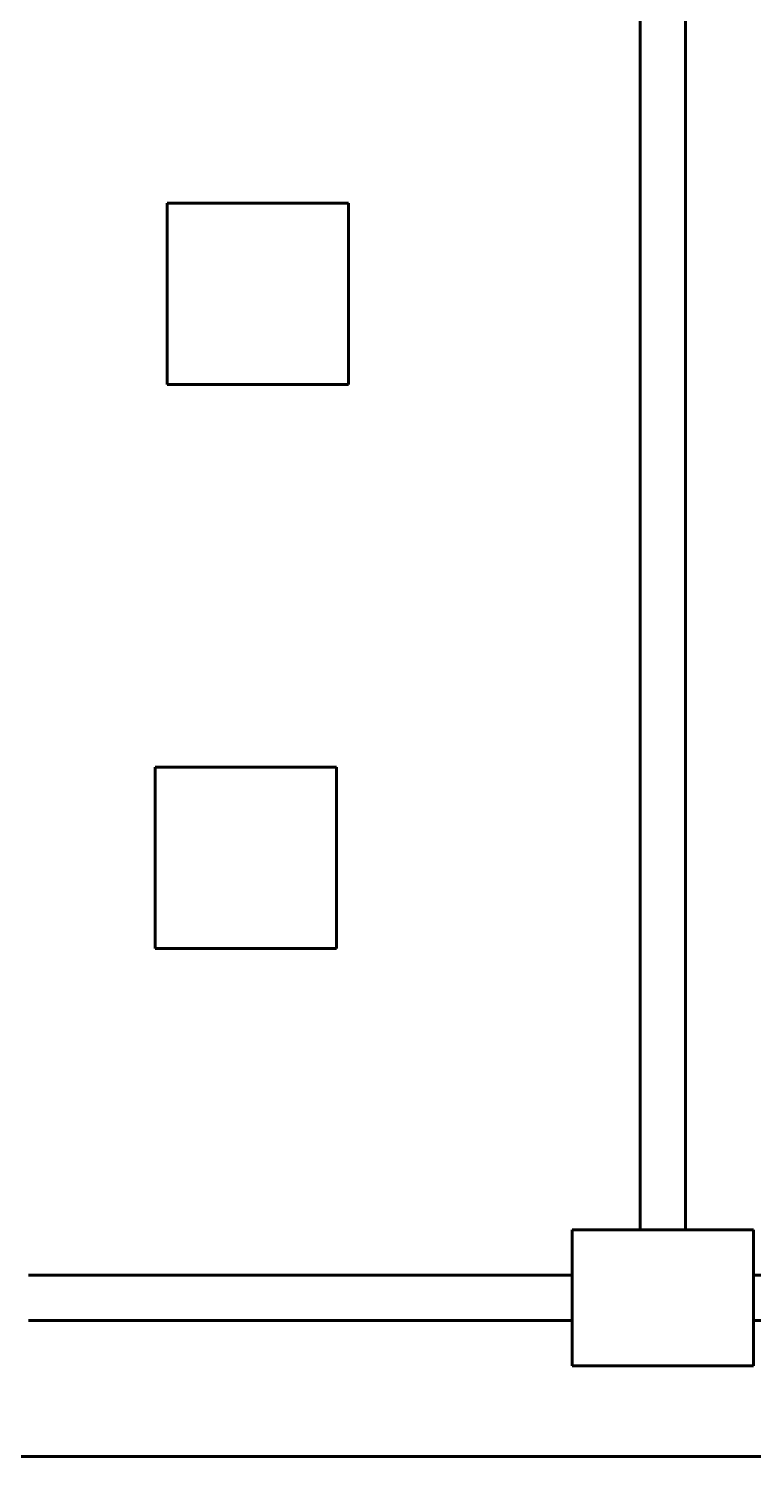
# Model space of a CAD drawing. Extents: x 0 to 297, y 0 to 292.
# Drawn here: x 76.64 to 84.64, y 67.02 to 82.77 of the extents above; entities that cross this region are included whole.
import ezdxf

# ---------------------------------------------------------------- set-up
doc = ezdxf.new("R2010")
doc.units = 0
doc.header["$MEASUREMENT"] = 0
doc.linetypes.add('K5LT_BASIC', pattern=[0])
doc.layers.add('Системный слой', color=7, linetype='Continuous')

# ---------------------------------------------------------------- blocks, each defined once
blk = doc.blocks.new('*U')
at = {"layer": 'Системный слой', "linetype": 'K5LT_BASIC', "lineweight": 60}
for p, q in [((80.172, 80.841), (78.172, 80.841)), ((78.172, 80.841), (78.172, 78.841)), ((80.172, 78.841), (80.172, 80.841)), ((78.172, 78.841), (80.172, 78.841)), ((80.04, 74.623), (78.04, 74.623)), ((78.04, 74.623), (78.04, 72.623)), ((80.04, 72.623), (80.04, 74.623)), ((78.04, 72.623), (80.04, 72.623)), ((84.642, 69.519), (82.642, 69.519)), ((82.642, 69.519), (82.642, 68.019)), ((84.642, 68.019), (84.642, 69.519)), ((82.642, 68.019), (84.642, 68.019))]:
    blk.add_line(p, q, dxfattribs=at)

msp = doc.modelspace()

# ---------------------------------------------------------------- linework, layer by layer
at = {"layer": 'Системный слой', "linetype": 'K5LT_BASIC', "lineweight": 60}
for p, q in [((83.392, 69.519), (83.392, 89.519)), ((83.892, 69.519), (83.892, 89.519)), ((83.892, 89.519), (83.892, 69.519)), ((83.392, 82.519), (83.392, 69.519)), ((83.892, 69.519), (83.892, 82.519)), ((84.642, 69.519), (82.642, 69.519)), ((82.642, 68.019), (82.642, 69.519)), ((82.642, 69.519), (82.642, 68.019)), ((82.642, 69.519), (84.642, 69.519)), ((82.642, 69.519), (82.642, 68.019)), ((82.642, 69.519), (84.642, 69.519)), ((84.642, 69.519), (82.642, 69.519)), ((82.642, 68.019), (82.642, 69.519)), ((82.642, 69.519), (82.642, 68.019)), ((82.642, 69.519), (84.642, 69.519)), ((84.642, 69.519), (84.642, 68.019)), ((84.642, 69.519), (84.642, 68.019)), ((84.642, 69.519), (84.642, 68.019)), ((84.642, 69.519), (84.642, 68.019)), ((84.642, 69.519), (84.642, 68.019)), ((84.642, 69.519), (84.642, 68.019)), ((76.642, 69.019), (82.642, 69.019)), ((90.642, 69.019), (84.642, 69.019)), ((82.642, 68.519), (76.642, 68.519)), ((90.642, 68.519), (84.642, 68.519)), ((84.642, 68.019), (82.642, 68.019)), ((82.642, 68.019), (84.642, 68.019)), ((84.642, 68.019), (82.642, 68.019)), ((82.642, 68.019), (84.642, 68.019)), ((84.642, 68.019), (82.642, 68.019)), ((82.642, 68.019), (84.642, 68.019)), ((83.892, 68.019), (83.142, 68.019)), ((83.892, 68.019), (83.142, 68.019)), ((83.892, 68.019), (83.142, 68.019)), ((124.642, 67.019), (66.642, 67.019))]:
    msp.add_line(p, q, dxfattribs=at)

# ---------------------------------------------------------------- block references
at = {"layer": 'Системный слой'}
msp.add_blockref('*U', (0, 0), dxfattribs=at)
msp.add_blockref('*U', (0, 0), dxfattribs=at)
msp.add_blockref('*U', (0, 0), dxfattribs=at)
msp.add_blockref('*U', (0, 0), dxfattribs=at)
msp.add_blockref('*U', (0, 0), dxfattribs=at)
msp.add_blockref('*U', (0, 0), dxfattribs=at)
msp.add_blockref('*U', (0, 0), dxfattribs=at)
msp.add_blockref('*U', (0, 0), dxfattribs=at)
msp.add_blockref('*U', (0, 0), dxfattribs=at)
msp.add_blockref('*U', (0, 0), dxfattribs=at)
msp.add_blockref('*U', (0, 0), dxfattribs=at)
msp.add_blockref('*U', (0, 0), dxfattribs=at)
msp.add_blockref('*U', (0, 0), dxfattribs=at)
msp.add_blockref('*U', (0, 0), dxfattribs=at)
msp.add_blockref('*U', (0, 0), dxfattribs=at)
msp.add_blockref('*U', (0, 0), dxfattribs=at)
msp.add_blockref('*U', (0, 0), dxfattribs=at)
msp.add_blockref('*U', (0, 0), dxfattribs=at)
msp.add_blockref('*U', (0, 0), dxfattribs=at)
msp.add_blockref('*U', (0, 0), dxfattribs=at)
msp.add_blockref('*U', (0, 0), dxfattribs=at)
msp.add_blockref('*U', (0, 0), dxfattribs=at)
msp.add_blockref('*U', (0, 0), dxfattribs=at)
msp.add_blockref('*U', (0, 0), dxfattribs=at)
msp.add_blockref('*U', (0, 0), dxfattribs=at)
msp.add_blockref('*U', (0, 0), dxfattribs=at)
msp.add_blockref('*U', (0, 0), dxfattribs=at)
msp.add_blockref('*U', (0, 0), dxfattribs=at)
msp.add_blockref('*U', (0, 0), dxfattribs=at)
msp.add_blockref('*U', (0, 0), dxfattribs=at)
msp.add_blockref('*U', (0, 0), dxfattribs=at)
msp.add_blockref('*U', (0, 0), dxfattribs=at)
msp.add_blockref('*U', (0, 0), dxfattribs=at)
msp.add_blockref('*U', (0, 0), dxfattribs=at)
msp.add_blockref('*U', (0, 0), dxfattribs=at)
msp.add_blockref('*U', (0, 0), dxfattribs=at)
msp.add_blockref('*U', (0, 0), dxfattribs=at)
msp.add_blockref('*U', (0, 0), dxfattribs=at)
msp.add_blockref('*U', (0, 0), dxfattribs=at)
msp.add_blockref('*U', (0, 0), dxfattribs=at)
msp.add_blockref('*U', (0, 0), dxfattribs=at)
msp.add_blockref('*U', (0, 0), dxfattribs=at)
msp.add_blockref('*U', (0, 0), dxfattribs=at)
msp.add_blockref('*U', (0, 0), dxfattribs=at)
msp.add_blockref('*U', (0, 0), dxfattribs=at)
msp.add_blockref('*U', (0, 0), dxfattribs=at)
msp.add_blockref('*U', (0, 0), dxfattribs=at)
msp.add_blockref('*U', (0, 0), dxfattribs=at)
msp.add_blockref('*U', (0, 0), dxfattribs=at)
msp.add_blockref('*U', (0, 0), dxfattribs=at)
msp.add_blockref('*U', (0, 0), dxfattribs=at)
msp.add_blockref('*U', (0, 0), dxfattribs=at)
msp.add_blockref('*U', (0, 0), dxfattribs=at)
msp.add_blockref('*U', (0, 0), dxfattribs=at)
msp.add_blockref('*U', (0, 0), dxfattribs=at)
msp.add_blockref('*U', (0, 0), dxfattribs=at)
msp.add_blockref('*U', (0, 0), dxfattribs=at)
msp.add_blockref('*U', (0, 0), dxfattribs=at)
msp.add_blockref('*U', (0, 0), dxfattribs=at)
msp.add_blockref('*U', (0, 0), dxfattribs=at)
msp.add_blockref('*U', (0, 0), dxfattribs=at)
msp.add_blockref('*U', (0, 0), dxfattribs=at)
msp.add_blockref('*U', (0, 0), dxfattribs=at)
msp.add_blockref('*U', (0, 0), dxfattribs=at)
msp.add_blockref('*U', (0, 0), dxfattribs=at)
msp.add_blockref('*U', (0, 0), dxfattribs=at)
msp.add_blockref('*U', (0, 0), dxfattribs=at)
msp.add_blockref('*U', (0, 0), dxfattribs=at)
msp.add_blockref('*U', (0, 0), dxfattribs=at)
msp.add_blockref('*U', (0, 0), dxfattribs=at)
msp.add_blockref('*U', (0, 0), dxfattribs=at)
msp.add_blockref('*U', (0, 0), dxfattribs=at)
msp.add_blockref('*U', (0, 0), dxfattribs=at)
msp.add_blockref('*U', (0, 0), dxfattribs=at)
msp.add_blockref('*U', (0, 0), dxfattribs=at)
msp.add_blockref('*U', (0, 0), dxfattribs=at)
msp.add_blockref('*U', (0, 0), dxfattribs=at)
msp.add_blockref('*U', (0, 0), dxfattribs=at)
msp.add_blockref('*U', (0, 0), dxfattribs=at)
msp.add_blockref('*U', (0, 0), dxfattribs=at)
msp.add_blockref('*U', (0, 0), dxfattribs=at)
msp.add_blockref('*U', (0, 0), dxfattribs=at)
msp.add_blockref('*U', (0, 0), dxfattribs=at)
msp.add_blockref('*U', (0, 0), dxfattribs=at)
msp.add_blockref('*U', (0, 0), dxfattribs=at)
msp.add_blockref('*U', (0, 0), dxfattribs=at)
msp.add_blockref('*U', (0, 0), dxfattribs=at)
msp.add_blockref('*U', (0, 0), dxfattribs=at)
msp.add_blockref('*U', (0, 0), dxfattribs=at)
msp.add_blockref('*U', (0, 0), dxfattribs=at)
msp.add_blockref('*U', (0, 0), dxfattribs=at)
msp.add_blockref('*U', (0, 0), dxfattribs=at)
msp.add_blockref('*U', (0, 0), dxfattribs=at)
msp.add_blockref('*U', (0, 0), dxfattribs=at)
msp.add_blockref('*U', (0, 0), dxfattribs=at)
msp.add_blockref('*U', (0, 0), dxfattribs=at)
msp.add_blockref('*U', (0, 0), dxfattribs=at)
msp.add_blockref('*U', (0, 0), dxfattribs=at)
msp.add_blockref('*U', (0, 0), dxfattribs=at)
msp.add_blockref('*U', (0, 0), dxfattribs=at)
msp.add_blockref('*U', (0, 0), dxfattribs=at)
msp.add_blockref('*U', (0, 0), dxfattribs=at)
msp.add_blockref('*U', (0, 0), dxfattribs=at)
msp.add_blockref('*U', (0, 0), dxfattribs=at)
msp.add_blockref('*U', (0, 0), dxfattribs=at)
msp.add_blockref('*U', (0, 0), dxfattribs=at)
msp.add_blockref('*U', (0, 0), dxfattribs=at)
msp.add_blockref('*U', (0, 0), dxfattribs=at)
msp.add_blockref('*U', (0, 0), dxfattribs=at)
msp.add_blockref('*U', (0, 0), dxfattribs=at)
msp.add_blockref('*U', (0, 0), dxfattribs=at)
msp.add_blockref('*U', (0, 0), dxfattribs=at)
msp.add_blockref('*U', (0, 0), dxfattribs=at)
msp.add_blockref('*U', (0, 0), dxfattribs=at)
msp.add_blockref('*U', (0, 0), dxfattribs=at)
msp.add_blockref('*U', (0, 0), dxfattribs=at)
msp.add_blockref('*U', (0, 0), dxfattribs=at)
msp.add_blockref('*U', (0, 0), dxfattribs=at)
msp.add_blockref('*U', (0, 0), dxfattribs=at)
msp.add_blockref('*U', (0, 0), dxfattribs=at)
msp.add_blockref('*U', (0, 0), dxfattribs=at)
msp.add_blockref('*U', (0, 0), dxfattribs=at)
msp.add_blockref('*U', (0, 0), dxfattribs=at)
msp.add_blockref('*U', (0, 0), dxfattribs=at)
msp.add_blockref('*U', (0, 0), dxfattribs=at)
msp.add_blockref('*U', (0, 0), dxfattribs=at)
msp.add_blockref('*U', (0, 0), dxfattribs=at)
msp.add_blockref('*U', (0, 0), dxfattribs=at)
msp.add_blockref('*U', (0, 0), dxfattribs=at)
msp.add_blockref('*U', (0, 0), dxfattribs=at)
msp.add_blockref('*U', (0, 0), dxfattribs=at)
msp.add_blockref('*U', (0, 0), dxfattribs=at)
msp.add_blockref('*U', (0, 0), dxfattribs=at)
msp.add_blockref('*U', (0, 0), dxfattribs=at)
msp.add_blockref('*U', (0, 0), dxfattribs=at)
msp.add_blockref('*U', (0, 0), dxfattribs=at)
msp.add_blockref('*U', (0, 0), dxfattribs=at)
msp.add_blockref('*U', (0, 0), dxfattribs=at)
msp.add_blockref('*U', (0, 0), dxfattribs=at)
msp.add_blockref('*U', (0, 0), dxfattribs=at)
msp.add_blockref('*U', (0, 0), dxfattribs=at)
msp.add_blockref('*U', (0, 0), dxfattribs=at)
msp.add_blockref('*U', (0, 0), dxfattribs=at)
msp.add_blockref('*U', (0, 0), dxfattribs=at)
msp.add_blockref('*U', (0, 0), dxfattribs=at)
msp.add_blockref('*U', (0, 0), dxfattribs=at)
msp.add_blockref('*U', (0, 0), dxfattribs=at)
msp.add_blockref('*U', (0, 0), dxfattribs=at)
msp.add_blockref('*U', (0, 0), dxfattribs=at)
msp.add_blockref('*U', (0, 0), dxfattribs=at)
msp.add_blockref('*U', (0, 0), dxfattribs=at)
msp.add_blockref('*U', (0, 0), dxfattribs=at)
msp.add_blockref('*U', (0, 0), dxfattribs=at)
msp.add_blockref('*U', (0, 0), dxfattribs=at)
msp.add_blockref('*U', (0, 0), dxfattribs=at)
msp.add_blockref('*U', (0, 0), dxfattribs=at)
msp.add_blockref('*U', (0, 0), dxfattribs=at)
msp.add_blockref('*U', (0, 0), dxfattribs=at)
msp.add_blockref('*U', (0, 0), dxfattribs=at)
msp.add_blockref('*U', (0, 0), dxfattribs=at)
msp.add_blockref('*U', (0, 0), dxfattribs=at)
msp.add_blockref('*U', (0, 0), dxfattribs=at)
msp.add_blockref('*U', (0, 0), dxfattribs=at)
msp.add_blockref('*U', (0, 0), dxfattribs=at)
msp.add_blockref('*U', (0, 0), dxfattribs=at)
msp.add_blockref('*U', (0, 0), dxfattribs=at)
msp.add_blockref('*U', (0, 0), dxfattribs=at)
msp.add_blockref('*U', (0, 0), dxfattribs=at)
msp.add_blockref('*U', (0, 0), dxfattribs=at)
msp.add_blockref('*U', (0, 0), dxfattribs=at)
msp.add_blockref('*U', (0, 0), dxfattribs=at)
msp.add_blockref('*U', (0, 0), dxfattribs=at)
msp.add_blockref('*U', (0, 0), dxfattribs=at)
msp.add_blockref('*U', (0, 0), dxfattribs=at)
msp.add_blockref('*U', (0, 0), dxfattribs=at)
msp.add_blockref('*U', (0, 0), dxfattribs=at)
msp.add_blockref('*U', (0, 0), dxfattribs=at)
msp.add_blockref('*U', (0, 0), dxfattribs=at)
msp.add_blockref('*U', (0, 0), dxfattribs=at)
msp.add_blockref('*U', (0, 0), dxfattribs=at)
msp.add_blockref('*U', (0, 0), dxfattribs=at)
msp.add_blockref('*U', (0, 0), dxfattribs=at)
msp.add_blockref('*U', (0, 0), dxfattribs=at)
msp.add_blockref('*U', (0, 0), dxfattribs=at)
msp.add_blockref('*U', (0, 0), dxfattribs=at)
msp.add_blockref('*U', (0, 0), dxfattribs=at)
msp.add_blockref('*U', (0, 0), dxfattribs=at)
msp.add_blockref('*U', (0, 0), dxfattribs=at)
msp.add_blockref('*U', (0, 0), dxfattribs=at)
msp.add_blockref('*U', (0, 0), dxfattribs=at)
msp.add_blockref('*U', (0, 0), dxfattribs=at)
msp.add_blockref('*U', (0, 0), dxfattribs=at)
msp.add_blockref('*U', (0, 0), dxfattribs=at)
msp.add_blockref('*U', (0, 0), dxfattribs=at)
msp.add_blockref('*U', (0, 0), dxfattribs=at)
msp.add_blockref('*U', (0, 0), dxfattribs=at)
msp.add_blockref('*U', (0, 0), dxfattribs=at)
msp.add_blockref('*U', (0, 0), dxfattribs=at)
msp.add_blockref('*U', (0, 0), dxfattribs=at)
msp.add_blockref('*U', (0, 0), dxfattribs=at)
msp.add_blockref('*U', (0, 0), dxfattribs=at)
msp.add_blockref('*U', (0, 0), dxfattribs=at)
msp.add_blockref('*U', (0, 0), dxfattribs=at)
msp.add_blockref('*U', (0, 0), dxfattribs=at)
msp.add_blockref('*U', (0, 0), dxfattribs=at)
msp.add_blockref('*U', (0, 0), dxfattribs=at)
msp.add_blockref('*U', (0, 0), dxfattribs=at)
msp.add_blockref('*U', (0, 0), dxfattribs=at)
msp.add_blockref('*U', (0, 0), dxfattribs=at)
msp.add_blockref('*U', (0, 0), dxfattribs=at)
msp.add_blockref('*U', (0, 0), dxfattribs=at)
msp.add_blockref('*U', (0, 0), dxfattribs=at)
msp.add_blockref('*U', (0, 0), dxfattribs=at)
msp.add_blockref('*U', (0, 0), dxfattribs=at)
msp.add_blockref('*U', (0, 0), dxfattribs=at)
msp.add_blockref('*U', (0, 0), dxfattribs=at)
msp.add_blockref('*U', (0, 0), dxfattribs=at)
msp.add_blockref('*U', (0, 0), dxfattribs=at)
msp.add_blockref('*U', (0, 0), dxfattribs=at)
msp.add_blockref('*U', (0, 0), dxfattribs=at)
msp.add_blockref('*U', (0, 0), dxfattribs=at)
msp.add_blockref('*U', (0, 0), dxfattribs=at)
msp.add_blockref('*U', (0, 0), dxfattribs=at)
msp.add_blockref('*U', (0, 0), dxfattribs=at)
msp.add_blockref('*U', (0, 0), dxfattribs=at)
msp.add_blockref('*U', (0, 0), dxfattribs=at)
msp.add_blockref('*U', (0, 0), dxfattribs=at)
msp.add_blockref('*U', (0, 0), dxfattribs=at)
msp.add_blockref('*U', (0, 0), dxfattribs=at)
msp.add_blockref('*U', (0, 0), dxfattribs=at)
msp.add_blockref('*U', (0, 0), dxfattribs=at)
msp.add_blockref('*U', (0, 0), dxfattribs=at)
msp.add_blockref('*U', (0, 0), dxfattribs=at)
msp.add_blockref('*U', (0, 0), dxfattribs=at)
msp.add_blockref('*U', (0, 0), dxfattribs=at)
msp.add_blockref('*U', (0, 0), dxfattribs=at)
msp.add_blockref('*U', (0, 0), dxfattribs=at)
msp.add_blockref('*U', (0, 0), dxfattribs=at)
msp.add_blockref('*U', (0, 0), dxfattribs=at)
msp.add_blockref('*U', (0, 0), dxfattribs=at)
msp.add_blockref('*U', (0, 0), dxfattribs=at)
msp.add_blockref('*U', (0, 0), dxfattribs=at)
msp.add_blockref('*U', (0, 0), dxfattribs=at)
msp.add_blockref('*U', (0, 0), dxfattribs=at)
msp.add_blockref('*U', (0, 0), dxfattribs=at)
msp.add_blockref('*U', (0, 0), dxfattribs=at)
msp.add_blockref('*U', (0, 0), dxfattribs=at)
msp.add_blockref('*U', (0, 0), dxfattribs=at)
msp.add_blockref('*U', (0, 0), dxfattribs=at)
msp.add_blockref('*U', (0, 0), dxfattribs=at)
msp.add_blockref('*U', (0, 0), dxfattribs=at)
msp.add_blockref('*U', (0, 0), dxfattribs=at)
msp.add_blockref('*U', (0, 0), dxfattribs=at)
msp.add_blockref('*U', (0, 0), dxfattribs=at)
msp.add_blockref('*U', (0, 0), dxfattribs=at)
msp.add_blockref('*U', (0, 0), dxfattribs=at)
msp.add_blockref('*U', (0, 0), dxfattribs=at)
msp.add_blockref('*U', (0, 0), dxfattribs=at)
msp.add_blockref('*U', (0, 0), dxfattribs=at)
msp.add_blockref('*U', (0, 0), dxfattribs=at)
msp.add_blockref('*U', (0, 0), dxfattribs=at)
msp.add_blockref('*U', (0, 0), dxfattribs=at)
msp.add_blockref('*U', (0, 0), dxfattribs=at)
msp.add_blockref('*U', (0, 0), dxfattribs=at)
msp.add_blockref('*U', (0, 0), dxfattribs=at)
msp.add_blockref('*U', (0, 0), dxfattribs=at)
msp.add_blockref('*U', (0, 0), dxfattribs=at)
msp.add_blockref('*U', (0, 0), dxfattribs=at)
msp.add_blockref('*U', (0, 0), dxfattribs=at)
msp.add_blockref('*U', (0, 0), dxfattribs=at)
msp.add_blockref('*U', (0, 0), dxfattribs=at)
msp.add_blockref('*U', (0, 0), dxfattribs=at)
msp.add_blockref('*U', (0, 0), dxfattribs=at)
msp.add_blockref('*U', (0, 0), dxfattribs=at)
msp.add_blockref('*U', (0, 0), dxfattribs=at)
msp.add_blockref('*U', (0, 0), dxfattribs=at)
msp.add_blockref('*U', (0, 0), dxfattribs=at)
msp.add_blockref('*U', (0, 0), dxfattribs=at)
msp.add_blockref('*U', (0, 0), dxfattribs=at)
msp.add_blockref('*U', (0, 0), dxfattribs=at)
msp.add_blockref('*U', (0, 0), dxfattribs=at)
msp.add_blockref('*U', (0, 0), dxfattribs=at)
msp.add_blockref('*U', (0, 0), dxfattribs=at)
msp.add_blockref('*U', (0, 0), dxfattribs=at)
msp.add_blockref('*U', (0, 0), dxfattribs=at)
msp.add_blockref('*U', (0, 0), dxfattribs=at)
msp.add_blockref('*U', (0, 0), dxfattribs=at)
msp.add_blockref('*U', (0, 0), dxfattribs=at)
msp.add_blockref('*U', (0, 0), dxfattribs=at)
msp.add_blockref('*U', (0, 0), dxfattribs=at)
msp.add_blockref('*U', (0, 0), dxfattribs=at)
msp.add_blockref('*U', (0, 0), dxfattribs=at)
msp.add_blockref('*U', (0, 0), dxfattribs=at)
msp.add_blockref('*U', (0, 0), dxfattribs=at)
msp.add_blockref('*U', (0, 0), dxfattribs=at)
msp.add_blockref('*U', (0, 0), dxfattribs=at)
msp.add_blockref('*U', (0, 0), dxfattribs=at)
msp.add_blockref('*U', (0, 0), dxfattribs=at)
msp.add_blockref('*U', (0, 0), dxfattribs=at)
msp.add_blockref('*U', (0, 0), dxfattribs=at)
msp.add_blockref('*U', (0, 0), dxfattribs=at)
msp.add_blockref('*U', (0, 0), dxfattribs=at)
msp.add_blockref('*U', (0, 0), dxfattribs=at)
msp.add_blockref('*U', (0, 0), dxfattribs=at)
msp.add_blockref('*U', (0, 0), dxfattribs=at)
msp.add_blockref('*U', (0, 0), dxfattribs=at)
msp.add_blockref('*U', (0, 0), dxfattribs=at)
msp.add_blockref('*U', (0, 0), dxfattribs=at)
msp.add_blockref('*U', (0, 0), dxfattribs=at)
msp.add_blockref('*U', (0, 0), dxfattribs=at)
msp.add_blockref('*U', (0, 0), dxfattribs=at)
msp.add_blockref('*U', (0, 0), dxfattribs=at)
msp.add_blockref('*U', (0, 0), dxfattribs=at)
msp.add_blockref('*U', (0, 0), dxfattribs=at)
msp.add_blockref('*U', (0, 0), dxfattribs=at)
msp.add_blockref('*U', (0, 0), dxfattribs=at)
msp.add_blockref('*U', (0, 0), dxfattribs=at)
msp.add_blockref('*U', (0, 0), dxfattribs=at)
msp.add_blockref('*U', (0, 0), dxfattribs=at)
msp.add_blockref('*U', (0, 0), dxfattribs=at)
msp.add_blockref('*U', (0, 0), dxfattribs=at)
msp.add_blockref('*U', (0, 0), dxfattribs=at)
msp.add_blockref('*U', (0, 0), dxfattribs=at)
msp.add_blockref('*U', (0, 0), dxfattribs=at)
msp.add_blockref('*U', (0, 0), dxfattribs=at)
msp.add_blockref('*U', (0, 0), dxfattribs=at)
msp.add_blockref('*U', (0, 0), dxfattribs=at)
msp.add_blockref('*U', (0, 0), dxfattribs=at)
msp.add_blockref('*U', (0, 0), dxfattribs=at)
msp.add_blockref('*U', (0, 0), dxfattribs=at)
msp.add_blockref('*U', (0, 0), dxfattribs=at)
msp.add_blockref('*U', (0, 0), dxfattribs=at)
msp.add_blockref('*U', (0, 0), dxfattribs=at)
msp.add_blockref('*U', (0, 0), dxfattribs=at)
msp.add_blockref('*U', (0, 0), dxfattribs=at)
msp.add_blockref('*U', (0, 0), dxfattribs=at)
msp.add_blockref('*U', (0, 0), dxfattribs=at)
msp.add_blockref('*U', (0, 0), dxfattribs=at)
msp.add_blockref('*U', (0, 0), dxfattribs=at)
msp.add_blockref('*U', (0, 0), dxfattribs=at)
msp.add_blockref('*U', (0, 0), dxfattribs=at)
msp.add_blockref('*U', (0, 0), dxfattribs=at)
msp.add_blockref('*U', (0, 0), dxfattribs=at)
msp.add_blockref('*U', (0, 0), dxfattribs=at)
msp.add_blockref('*U', (0, 0), dxfattribs=at)
msp.add_blockref('*U', (0, 0), dxfattribs=at)
msp.add_blockref('*U', (0, 0), dxfattribs=at)
msp.add_blockref('*U', (0, 0), dxfattribs=at)
msp.add_blockref('*U', (0, 0), dxfattribs=at)
msp.add_blockref('*U', (0, 0), dxfattribs=at)
msp.add_blockref('*U', (0, 0), dxfattribs=at)
msp.add_blockref('*U', (0, 0), dxfattribs=at)
msp.add_blockref('*U', (0, 0), dxfattribs=at)
msp.add_blockref('*U', (0, 0), dxfattribs=at)
msp.add_blockref('*U', (0, 0), dxfattribs=at)
msp.add_blockref('*U', (0, 0), dxfattribs=at)
msp.add_blockref('*U', (0, 0), dxfattribs=at)
msp.add_blockref('*U', (0, 0), dxfattribs=at)
msp.add_blockref('*U', (0, 0), dxfattribs=at)
msp.add_blockref('*U', (0, 0), dxfattribs=at)
msp.add_blockref('*U', (0, 0), dxfattribs=at)
msp.add_blockref('*U', (0, 0), dxfattribs=at)
msp.add_blockref('*U', (0, 0), dxfattribs=at)
msp.add_blockref('*U', (0, 0), dxfattribs=at)

doc.saveas('drawing.dxf')
